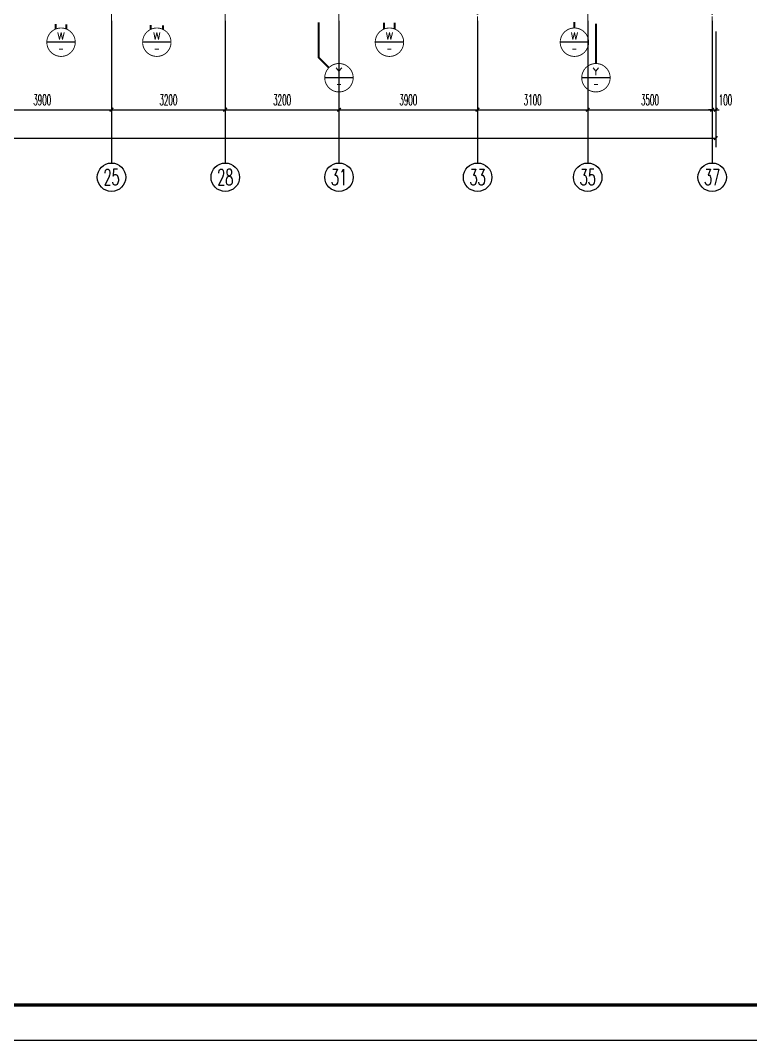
# Model space of a CAD drawing. Extents: x 27938 to 650306, y -92720 to 1524912.
# Drawn here: x 307454 to 327998, y 642457 to 671171 of the extents above; entities that cross this region are included whole.
import ezdxf
from ezdxf.enums import TextEntityAlignment as Align

# ---------------------------------------------------------------- set-up
doc = ezdxf.new("R2010")
doc.units = 0
doc.header["$LTSCALE"] = 1000
doc.header["$MEASUREMENT"] = 0
doc.linetypes.add('DOTE', pattern=[2.42, 2, -0.2, 0.02, -0.2])
for name, color, linetype in [('AXIS', 3, 'Continuous'), ('AXIS_TEXT', 4, 'Continuous'), ('DIM_雨水', 3, 'Continuous'), ('PIPE-污水', 2, 'W'), ('PIPE-雨水', 4, 'Y'), ('PIPE-餐饮排水', 41, 'P'), ('图框', 140, 'Continuous')]:
    doc.layers.add(name, color=color, linetype=linetype)
doc.layers.add('DOTE', color=19, linetype='DOTE', lineweight=9)
doc.layers.add('yichutu', color=7, linetype='Continuous', true_color=0xffffff, plot=False)
doc.styles.add('_TCH_AXIS', font='COMPLEX', dxfattribs={"bigfont": 'GBCBIG'})
doc.styles.add('_TCH_DIM_T3', font='SIMPLEX.shx', dxfattribs={"width": 0.494118, "bigfont": 'GBCBIG.shx'})
doc.styles.add('_TWT_CIRCLE', font='COMPLEX', dxfattribs={"width": 1.1, "height": 3.5, "bigfont": 'HZTXT'})
doc.styles.add('COMPLEX', font='COMPLEX')
doc.styles.get("Standard").update_dxf_attribs({"font": 'gbenor.shx', "bigfont": 'gbcbig.shx'})
doc.linetypes.add('P', pattern='A,3,-0.2,["P",Standard,S=0.25,R=0,X=-0.1,Y=-0.115],-0.2', length=3.4)
doc.linetypes.add('W', pattern='A,3,-0.2,["W",Standard,S=0.25,R=0,X=-0.1,Y=-0.115],-0.2', length=3.4)
doc.linetypes.add('Y', pattern='A,3,-0.2,["Y",Standard,S=0.25,R=0,X=-0.1,Y=-0.115],-0.2', length=3.4)
doc.dimstyles.new('_TCH_ARCH&&100', dxfattribs={"dimtxt": 297.5, "dimasz": 100, "dimexe": 250, "dimexo": 300, "dimgap": 126.25, "dimtad": 1, "dimdec": 0, "dimzin": 0, "dimdsep": 46, "dimtxsty": '_TCH_DIM_T3', "dimblk": 'ARCHTICK', "dimcen": 0.09, "dimclrt": 4, "dimazin": 2, "dimtfac": 1, "dimtdec": 0, "dimtix": 1, "dimtmove": 2, "dimatfit": 3, "dimfxl": 1, "dimtolj": 1, "dimtzin": 0, "dimarcsym": 0})

# ---------------------------------------------------------------- blocks, each defined once
blk = doc.blocks.new('TK')
at = {"layer": '图框'}
blk.add_lwpolyline([(465375, 548714), (549475, 548714), (549475, 489314), (465375, 489314)], close=True, dxfattribs=at)
blk.add_lwpolyline([(465375, 548714), (549475, 548714), (549475, 489314), (465375, 489314)], close=True, dxfattribs=at)
at = {"layer": '图框', "const_width": 100}
blk.add_lwpolyline([(548475, 490314), (548475, 547714), (467875, 547714), (467875, 490314)], close=True, dxfattribs=at)
blk = doc.blocks.new('GDRDADWDAD')
at = {"layer": 'DOTE', "linetype": 'DOTE', "ltscale": 0.3}
for p, q in [((320317, 690157), (320317, 671157)), ((326917, 690157), (326917, 671157)), ((310017, 681057), (310017, 671157)), ((316417, 681057), (316417, 671157)), ((323417, 679557), (323417, 671157)), ((313217, 677457), (313217, 671157))]:
    blk.add_line(p, q, dxfattribs=at)
blk = doc.blocks.new('yct-841-594-84100-59400-100-1000.0')
at = {"layer": 'yichutu', "color": 7, "true_color": 0xffffff}
blk.add_lwpolyline([(0, 0), (0, 59400), (84100, 59400), (84100, 0)], close=True, dxfattribs=at)
blk = doc.blocks.new('_ArchTick')
at = {"color": 0, "linetype": 'ByBlock', "const_width": 0.4}
blk.add_lwpolyline([(-0.5, -0.5), (0.5, 0.5)], dxfattribs=at)
blk = doc.blocks.new('*D1029')
at = {"layer": 'AXIS', "color": 0, "lineweight": -2}
for p, q in [((326917, 670857), (326917, 668407)), ((327017, 670857), (327017, 668407)), ((326917, 668657), (326817, 668657)), ((326917, 668657), (327017, 668657)), ((327017, 668657), (327117, 668657))]:
    blk.add_line(p, q, dxfattribs=at)
at = {"layer": 'Defpoints', "color": 0}
for p in [(326917, 671157), (327017, 671157), (327017, 668657)]:
    blk.add_point(p, dxfattribs=at)
at = {"layer": 'AXIS', "color": 0, "lineweight": -2, "xscale": 100, "yscale": 100, "zscale": 100}
blk.add_blockref('_ArchTick', (326917, 668657), dxfattribs=at)
at = {"layer": 'AXIS', "color": 0, "lineweight": -2, "xscale": 100, "yscale": 100, "zscale": 100, "rotation": 180}
blk.add_blockref('_ArchTick', (327017, 668657), dxfattribs=at)
at = {"layer": 'AXIS', "color": 4, "insert": (327292, 668932), "char_height": 297.5, "attachment_point": 5, "style": '_TCH_DIM_T3'}
blk.add_mtext('\\A1;100', dxfattribs=at)
blk = doc.blocks.new('*D1030')
at = {"layer": 'AXIS', "color": 0, "lineweight": -2}
for p, q in [((323417, 670857), (323417, 668407)), ((326917, 670857), (326917, 668407)), ((323417, 668657), (326917, 668657))]:
    blk.add_line(p, q, dxfattribs=at)
at = {"layer": 'Defpoints', "color": 0}
for p in [(323417, 671157), (326917, 671157), (326917, 668657)]:
    blk.add_point(p, dxfattribs=at)
at = {"layer": 'AXIS', "color": 0, "lineweight": -2, "xscale": 100, "yscale": 100, "zscale": 100, "rotation": 180}
blk.add_blockref('_ArchTick', (323417, 668657), dxfattribs=at)
at = {"layer": 'AXIS', "color": 0, "lineweight": -2, "xscale": 100, "yscale": 100, "zscale": 100}
blk.add_blockref('_ArchTick', (326917, 668657), dxfattribs=at)
at = {"layer": 'AXIS', "color": 4, "insert": (325167, 668932), "char_height": 297.5, "attachment_point": 5, "style": '_TCH_DIM_T3'}
blk.add_mtext('\\A1;3500', dxfattribs=at)
blk = doc.blocks.new('*D1031')
at = {"layer": 'AXIS', "color": 0, "lineweight": -2}
for p, q in [((320317, 670857), (320317, 668407)), ((323417, 670857), (323417, 668407)), ((320317, 668657), (323417, 668657))]:
    blk.add_line(p, q, dxfattribs=at)
at = {"layer": 'Defpoints', "color": 0}
for p in [(320317, 671157), (323417, 671157), (323417, 668657)]:
    blk.add_point(p, dxfattribs=at)
at = {"layer": 'AXIS', "color": 0, "lineweight": -2, "xscale": 100, "yscale": 100, "zscale": 100, "rotation": 180}
blk.add_blockref('_ArchTick', (320317, 668657), dxfattribs=at)
at = {"layer": 'AXIS', "color": 0, "lineweight": -2, "xscale": 100, "yscale": 100, "zscale": 100}
blk.add_blockref('_ArchTick', (323417, 668657), dxfattribs=at)
at = {"layer": 'AXIS', "color": 4, "insert": (321867, 668932), "char_height": 297.5, "attachment_point": 5, "style": '_TCH_DIM_T3'}
blk.add_mtext('\\A1;3100', dxfattribs=at)
blk = doc.blocks.new('*D1032')
at = {"layer": 'AXIS', "color": 0, "lineweight": -2}
for p, q in [((316417, 670857), (316417, 668407)), ((320317, 670857), (320317, 668407)), ((316417, 668657), (320317, 668657))]:
    blk.add_line(p, q, dxfattribs=at)
at = {"layer": 'Defpoints', "color": 0}
for p in [(316417, 671157), (320317, 671157), (320317, 668657)]:
    blk.add_point(p, dxfattribs=at)
at = {"layer": 'AXIS', "color": 0, "lineweight": -2, "xscale": 100, "yscale": 100, "zscale": 100, "rotation": 180}
blk.add_blockref('_ArchTick', (316417, 668657), dxfattribs=at)
at = {"layer": 'AXIS', "color": 0, "lineweight": -2, "xscale": 100, "yscale": 100, "zscale": 100}
blk.add_blockref('_ArchTick', (320317, 668657), dxfattribs=at)
at = {"layer": 'AXIS', "color": 4, "insert": (318367, 668932), "char_height": 297.5, "attachment_point": 5, "style": '_TCH_DIM_T3'}
blk.add_mtext('\\A1;3900', dxfattribs=at)
blk = doc.blocks.new('*D1033')
at = {"layer": 'AXIS', "color": 0, "lineweight": -2}
for p, q in [((313217, 670857), (313217, 668407)), ((316417, 670857), (316417, 668407)), ((313217, 668657), (316417, 668657))]:
    blk.add_line(p, q, dxfattribs=at)
at = {"layer": 'Defpoints', "color": 0}
for p in [(313217, 671157), (316417, 671157), (316417, 668657)]:
    blk.add_point(p, dxfattribs=at)
at = {"layer": 'AXIS', "color": 0, "lineweight": -2, "xscale": 100, "yscale": 100, "zscale": 100, "rotation": 180}
blk.add_blockref('_ArchTick', (313217, 668657), dxfattribs=at)
at = {"layer": 'AXIS', "color": 0, "lineweight": -2, "xscale": 100, "yscale": 100, "zscale": 100}
blk.add_blockref('_ArchTick', (316417, 668657), dxfattribs=at)
at = {"layer": 'AXIS', "color": 4, "insert": (314817, 668932), "char_height": 297.5, "attachment_point": 5, "style": '_TCH_DIM_T3'}
blk.add_mtext('\\A1;3200', dxfattribs=at)
blk = doc.blocks.new('*D1034')
at = {"layer": 'AXIS', "color": 0, "lineweight": -2}
for p, q in [((310017, 670857), (310017, 668407)), ((313217, 670857), (313217, 668407)), ((310017, 668657), (313217, 668657))]:
    blk.add_line(p, q, dxfattribs=at)
at = {"layer": 'Defpoints', "color": 0}
for p in [(310017, 671157), (313217, 671157), (313217, 668657)]:
    blk.add_point(p, dxfattribs=at)
at = {"layer": 'AXIS', "color": 0, "lineweight": -2, "xscale": 100, "yscale": 100, "zscale": 100, "rotation": 180}
blk.add_blockref('_ArchTick', (310017, 668657), dxfattribs=at)
at = {"layer": 'AXIS', "color": 0, "lineweight": -2, "xscale": 100, "yscale": 100, "zscale": 100}
blk.add_blockref('_ArchTick', (313217, 668657), dxfattribs=at)
at = {"layer": 'AXIS', "color": 4, "insert": (311617, 668932), "char_height": 297.5, "attachment_point": 5, "style": '_TCH_DIM_T3'}
blk.add_mtext('\\A1;3200', dxfattribs=at)
blk = doc.blocks.new('*D1035')
at = {"layer": 'AXIS', "color": 0, "lineweight": -2}
for p, q in [((306117, 670857), (306117, 668407)), ((310017, 670857), (310017, 668407)), ((306117, 668657), (310017, 668657))]:
    blk.add_line(p, q, dxfattribs=at)
at = {"layer": 'Defpoints', "color": 0}
for p in [(306117, 671157), (310017, 671157), (310017, 668657)]:
    blk.add_point(p, dxfattribs=at)
at = {"layer": 'AXIS', "color": 0, "lineweight": -2, "xscale": 100, "yscale": 100, "zscale": 100, "rotation": 180}
blk.add_blockref('_ArchTick', (306117, 668657), dxfattribs=at)
at = {"layer": 'AXIS', "color": 0, "lineweight": -2, "xscale": 100, "yscale": 100, "zscale": 100}
blk.add_blockref('_ArchTick', (310017, 668657), dxfattribs=at)
at = {"layer": 'AXIS', "color": 4, "insert": (308067, 668932), "char_height": 297.5, "attachment_point": 5, "style": '_TCH_DIM_T3'}
blk.add_mtext('\\A1;3900', dxfattribs=at)
blk = doc.blocks.new('*D1089')
at = {"layer": 'AXIS', "color": 0, "lineweight": -2}
for p, q in [((272017, 670857), (272017, 667607)), ((327017, 670857), (327017, 667607)), ((272017, 667857), (327017, 667857))]:
    blk.add_line(p, q, dxfattribs=at)
at = {"layer": 'Defpoints', "color": 0}
for p in [(272017, 671157), (327017, 671157), (327017, 667857)]:
    blk.add_point(p, dxfattribs=at)
at = {"layer": 'AXIS', "color": 0, "lineweight": -2, "xscale": 100, "yscale": 100, "zscale": 100, "rotation": 180}
blk.add_blockref('_ArchTick', (272017, 667857), dxfattribs=at)
at = {"layer": 'AXIS', "color": 0, "lineweight": -2, "xscale": 100, "yscale": 100, "zscale": 100}
blk.add_blockref('_ArchTick', (327017, 667857), dxfattribs=at)
at = {"layer": 'AXIS', "color": 4, "insert": (299517, 668132), "char_height": 297.5, "attachment_point": 5, "style": '_TCH_DIM_T3'}
blk.add_mtext('\\A1;55000', dxfattribs=at)
blk = doc.blocks.new('_AXISO')
blk.add_circle((0, 0), 0.5)
at = {"layer": 'AXIS_TEXT', "style": 'COMPLEX', "width": 1.041667}
blk.add_attdef('A', text='', height=0.56, dxfattribs=at).set_placement((-0.25, -0.28), (0.25, -0.28), align=Align.FIT)

msp = doc.modelspace()

# ---------------------------------------------------------------- hatches: boundary and pattern name
at = {"layer": 'PIPE-雨水'}
for points in [[(315846.6, 670127.2), (315819.1, 670127.2), (315819.1, 670115.8)], [(315846.6, 670127.2), (315827.1, 670107.7), (315819.1, 670115.8)]]:
    msp.add_hatch(color=256, dxfattribs=at).paths.add_polyline_path(points)

# ---------------------------------------------------------------- linework, layer by layer
at = {"layer": 'AXIS'}
for p, q in [((310016.6, 671157.2), (310016.6, 667157.2)), ((313216.6, 671157.2), (313216.6, 667157.2)), ((316416.6, 671157.2), (316416.6, 667157.2)), ((320316.6, 671157.2), (320316.6, 667157.2)), ((323416.6, 671157.2), (323416.6, 667157.2)), ((326916.6, 671157.2), (326916.6, 667157.2))]:
    msp.add_line(p, q, dxfattribs=at)
at = {"layer": 'DIM_雨水'}
for p, q in [((308996.6, 670557.2), (308196.6, 670557.2)), ((311691.6, 670557.2), (310891.6, 670557.2)), ((318236.6, 670557.2), (317436.6, 670557.2)), ((323441.6, 670557.2), (322641.6, 670557.2)), ((316816.6, 669557.2), (316016.6, 669557.2)), ((324046.6, 669557.2), (323246.6, 669557.2))]:
    msp.add_line(p, q, dxfattribs=at)
at = {"layer": 'DIM_雨水', "const_width": 25}
for points in [[(308996.6, 670557.2, 1), (308196.6, 670557.2, 1)], [(311691.6, 670557.2, 1), (310891.6, 670557.2, 1)], [(318236.6, 670557.2, 1), (317436.6, 670557.2, 1)], [(323441.6, 670557.2, 1), (322641.6, 670557.2, 1)], [(316816.6, 669557.2, 1), (316016.6, 669557.2, 1)], [(324046.6, 669557.2, 1), (323246.6, 669557.2, 1)]]:
    msp.add_lwpolyline(points, format="xyb", close=True, dxfattribs=at)
at = {"layer": 'PIPE-污水', "const_width": 55}
for points in [[(308446.6, 671071), (308446.6, 670928)], [(308746.6, 671055.8), (308746.6, 670928)], [(317686.6, 671104.5), (317686.6, 670928)], [(317986.6, 671111.7), (317986.6, 670928)], [(323040.9, 671128), (323040.7, 670957.2)]]:
    msp.add_lwpolyline(points, dxfattribs=at)
at = {"layer": 'PIPE-雨水', "const_width": 55}
for points in [[(315846.6, 671116.5), (315846.6, 670127.2)], [(323645.8, 671081.8), (323645.6, 669957.2)], [(316131.6, 669842.2), (315846.6, 670127.2)]]:
    msp.add_lwpolyline(points, dxfattribs=at)
at = {"layer": 'PIPE-餐饮排水', "const_width": 55}
for points in [[(311116.6, 671044.4), (311116.6, 670916.9)], [(311466.6, 671030), (311466.6, 670916.9)]]:
    msp.add_lwpolyline(points, dxfattribs=at)

# ---------------------------------------------------------------- block references
for name, p in [('TK', (-205160.9, 153143.3)), ('GDRDADWDAD', (0, 0))]:
    msp.add_blockref(name, p)
at = {"layer": 'AXIS'}
ref = msp.add_blockref('_AXISO', (310016.6, 666757.2), dxfattribs=dict(at, xscale=800, yscale=800, zscale=800))
ref.add_attrib('A', '25', dxfattribs={"layer": 'AXIS_TEXT', "height": 452.55, "style": '_TCH_AXIS', "width": 0.617647}).set_placement((309790.3, 666530.9), (310242.9, 666530.9), align=Align.FIT)
ref = msp.add_blockref('_AXISO', (313216.6, 666757.2), dxfattribs=dict(at, xscale=800, yscale=800, zscale=800))
ref.add_attrib('A', '28', dxfattribs={"layer": 'AXIS_TEXT', "height": 452.55, "style": '_TCH_AXIS', "width": 0.617647}).set_placement((312990.3, 666530.9), (313442.9, 666530.9), align=Align.FIT)
ref = msp.add_blockref('_AXISO', (316416.6, 666757.2), dxfattribs=dict(at, xscale=800, yscale=800, zscale=800))
ref.add_attrib('A', '31', dxfattribs={"layer": 'AXIS_TEXT', "height": 452.55, "style": '_TCH_AXIS', "width": 0.75}).set_placement((316190.3, 666530.9), (316642.9, 666530.9), align=Align.FIT)
ref = msp.add_blockref('_AXISO', (320316.6, 666757.2), dxfattribs=dict(at, xscale=800, yscale=800, zscale=800))
ref.add_attrib('A', '33', dxfattribs={"layer": 'AXIS_TEXT', "height": 452.55, "style": '_TCH_AXIS', "width": 0.636364}).set_placement((320090.3, 666530.9), (320542.9, 666530.9), align=Align.FIT)
ref = msp.add_blockref('_AXISO', (323416.6, 666757.2), dxfattribs=dict(at, xscale=800, yscale=800, zscale=800))
ref.add_attrib('A', '35', dxfattribs={"layer": 'AXIS_TEXT', "height": 452.55, "style": '_TCH_AXIS', "width": 0.636364}).set_placement((323190.3, 666530.9), (323642.9, 666530.9), align=Align.FIT)
ref = msp.add_blockref('_AXISO', (326916.6, 666757.2), dxfattribs=dict(at, xscale=800, yscale=800, zscale=800))
ref.add_attrib('A', '37', dxfattribs={"layer": 'AXIS_TEXT', "height": 452.55, "style": '_TCH_AXIS', "width": 0.636364}).set_placement((326690.3, 666530.9), (327142.9, 666530.9), align=Align.FIT)
at = {"layer": 'yichutu'}
msp.add_blockref('yct-841-594-84100-59400-100-1000.0', (260214.1, 642457), dxfattribs=at)

# ---------------------------------------------------------------- texts
at = {"layer": 'DIM_雨水', "color": 7, "style": '_TWT_CIRCLE'}
for s, height, p, p2 in [('W', 197, (308493.4, 670633), (308699.8, 670633)), ('W', 197, (311188.5, 670633), (311394.8, 670633)), ('W', 197, (317733.4, 670633), (317939.8, 670633)), ('W', 197, (322938.4, 670633), (323144.8, 670633)), ('Y', 203.9, (316331.1, 669631.9), (316502, 669631.9)), ('Y', 203.9, (323561.1, 669631.9), (323732, 669631.9))]:
    msp.add_text(s, height=height, dxfattribs=at).set_placement(p, p2, align=Align.FIT)
at = {"layer": 'DIM_雨水', "color": 7, "style": '_TWT_CIRCLE', "width": 0.777778}
for p, p2 in [((308520.7, 670275.9), (308672.5, 670275.9)), ((311215.7, 670275.9), (311367.5, 670275.9)), ((317760.7, 670275.9), (317912.5, 670275.9)), ((322965.7, 670275.9), (323117.5, 670275.9)), ((316340.7, 669275.9), (316492.5, 669275.9)), ((323570.7, 669275.9), (323722.5, 669275.9))]:
    msp.add_text('-', height=207, dxfattribs=at).set_placement(p, p2, align=Align.FIT)

# ---------------------------------------------------------------- dimensions: what is measured, and where the dimension line sits
at = {"layer": 'AXIS'}
for p1, p2, distance, picture, middle in [((272016.6, 671157.2), (327016.6, 671157.2), -3300, '*D1089', (299516.6, 668132.2)), ((306116.6, 671157.2), (310016.6, 671157.2), -2500, '*D1035', (308066.6, 668932.2)), ((310016.6, 671157.2), (313216.6, 671157.2), -2500, '*D1034', (311616.6, 668932.2)), ((313216.6, 671157.2), (316416.6, 671157.2), -2500, '*D1033', (314816.6, 668932.2)), ((316416.6, 671157.2), (320316.6, 671157.2), -2500, '*D1032', (318366.6, 668932.2)), ((320316.6, 671157.2), (323416.6, 671157.2), -2500, '*D1031', (321866.6, 668932.2)), ((323416.6, 671157.2), (326916.6, 671157.2), -2500, '*D1030', (325166.6, 668932.2))]:
    dim = msp.add_aligned_dim(p1=p1, p2=p2, distance=distance, dimstyle='_TCH_ARCH&&100', dxfattribs=at)
    dim.commit()
    dim.dimension.update_dxf_attribs({"geometry": picture, "text_midpoint": middle})
dim = msp.add_linear_dim(base=(327016.6, 668657.2), p1=(326916.6, 671157.2), p2=(327016.6, 671157.2), angle=0, dimstyle='_TCH_ARCH&&100', dxfattribs=at)
dim.commit()
dim.dimension.update_dxf_attribs({"geometry": '*D1029', "text_midpoint": (327291.6, 668932.2), "dimtype": 129})

doc.saveas('drawing.dxf')
